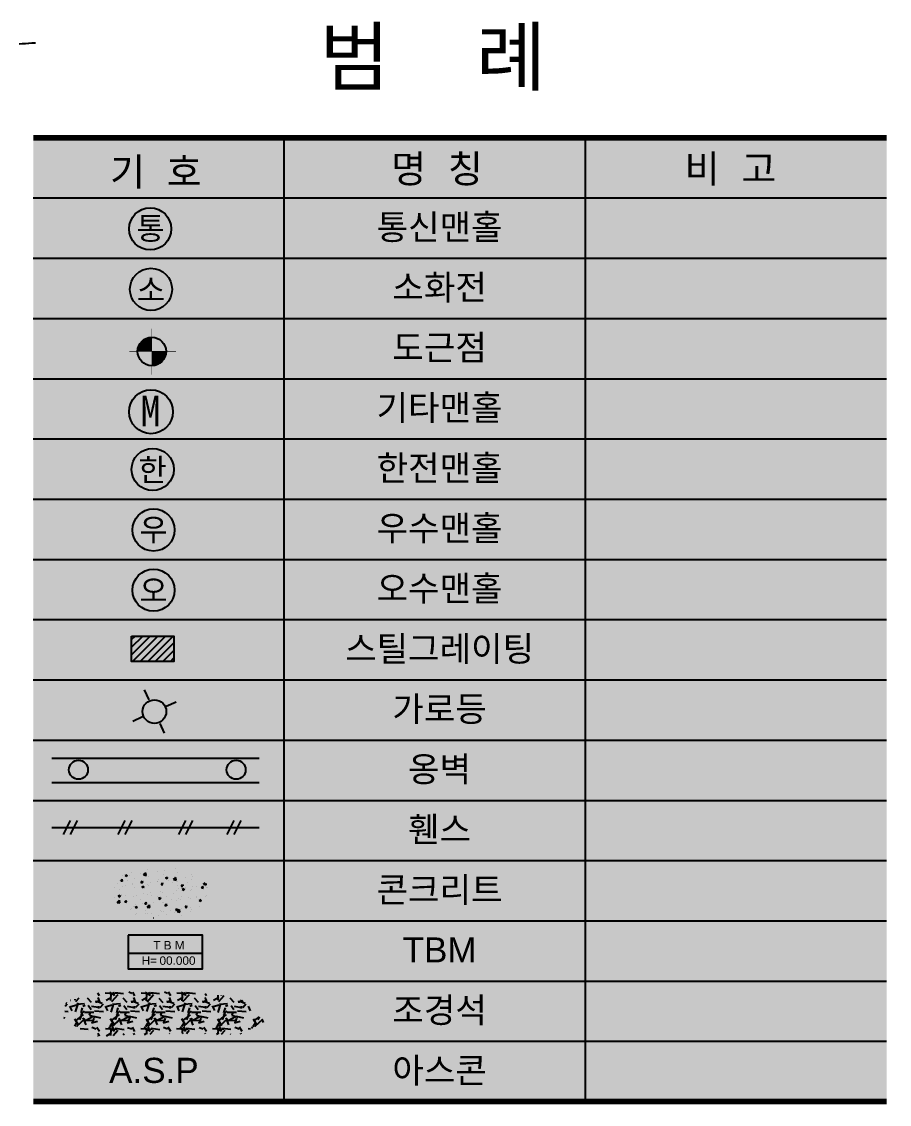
# Model space of a CAD drawing. Header units: millimetres. Extents: x 215151 to 215617, y 463010 to 463219.
# Drawn here: x 215332.42 to 215370.88, y 463014.09 to 463062.07 of the extents above; entities that cross this region are included whole.
import ezdxf
from ezdxf.enums import TextEntityAlignment as Align

# ---------------------------------------------------------------- set-up
doc = ezdxf.new("R2010")
doc.units = ezdxf.units.MM
doc.header["$MEASUREMENT"] = 0
for name, color, linetype in [('1M(48)', 48, 'Continuous'), ("CON'C(31)", 31, 'Continuous'), ("CON'C해치(해치)", 8, 'Continuous'), ('FORM', 7, 'Continuous'), ('TBM(1)', 1, 'Continuous'), ('TEXT', 7, 'Continuous'), ('가로등(32)', 32, 'Continuous'), ('기타맨홀(25)', 25, 'Continuous'), ('도근점(1)', 1, 'Continuous'), ('도시가스맨홀(50)', 50, 'Continuous'), ('빗물받이(5)', 5, 'Continuous'), ('소환전(24)', 24, 'Continuous'), ('오수(34)', 34, 'Continuous'), ('옹벽(4)', 4, 'Continuous'), ('우수맨홀(42)', 42, 'Continuous'), ('조경석해치(8)', 8, 'Continuous'), ('콘크리트수로(5)', 5, 'Continuous'), ('통신맨홀(4)', 4, 'Continuous'), ('한전맨홀(1)', 1, 'Continuous'), ('휀스(70)', 70, 'Continuous')]:
    doc.layers.add(name, color=color, linetype=linetype)
doc.styles.add('Arial_4', font='arial.ttf')
doc.styles.add('돋음체', font='')
doc.styles.get('돋음체').set_extended_font_data('DotumChe')

# ---------------------------------------------------------------- blocks, each defined once
blk = doc.blocks.new('W1')
at = {"layer": '빗물받이(5)'}
h = blk.add_hatch(dxfattribs=at)
h.set_pattern_fill('ANSI31', color=256, scale=0.02, style=0)
h.set_pattern_definition([(45, (-178.0839264948264, -134.6139738861135), (-0.04490128060534576, 0.04490128060534577), [])])
h.paths.add_polyline_path([(0.2596973748859455, 0.1493330138264355), (-0.2403026251140545, 0.1493330138264355), (-0.2403026251140545, -0.1506669861735759), (0.2596973748859455, -0.1506669861735759)])
blk.add_lwpolyline([(-0.2403026251140545, 0.1493330138264355), (0.2596973748859455, 0.1493330138264355), (0.2596973748859455, -0.1506669861735759), (-0.2403026251140545, -0.1506669861735759), (-0.2403026251140545, 0.1493330138264355)], dxfattribs=at)
blk = doc.blocks.new('F')
at = {"layer": '가로등(32)'}
for p, q in [((-0.1910491946327966, 0.4206473645172082), (-0.3492650181578938, 0.7690030292142183)), ((0.4206473644881044, 0.1910491946036927), (0.7690030292724259, 0.34926501812879)), ((-0.4206473644590005, -0.1910491946619004), (-0.7690030292433221, -0.3492650181869976)), ((0.1910491946327966, -0.4206473645172082), (0.3492650181578938, -0.7690030292142183))]:
    blk.add_line(p, q, dxfattribs=at)
blk.add_circle((-2.91038304567337e-11, 0), 0.42, dxfattribs=at)
blk = doc.blocks.new('t-')
at = {"layer": '통신맨홀(4)'}
blk.add_circle((0, 0), 0.75, dxfattribs=at)
at = {"layer": '통신맨홀(4)', "style": '돋음체'}
blk.add_text('통', height=0.8, dxfattribs=at).set_placement((0.01259198439947795, 0.01257692741899064), align=Align.MIDDLE)
blk = doc.blocks.new('so')
at = {"layer": '소환전(24)'}
blk.add_circle((0, 0), 0.75, dxfattribs=at)
at = {"layer": '소환전(24)', "style": '돋음체'}
blk.add_text('소', height=0.8, dxfattribs=at).set_placement((5.684341886080801e-14, -0.001626029443798416), align=Align.MIDDLE)
blk = doc.blocks.new('A$C483728D8')
at = {"layer": '도근점(1)', "color": 1, "const_width": 0.02}
for points in [[(0.8033212633163203, 2.1705636754632e-07), (0.8032855117926374, 1.634655759087764)], [(1.659455218235962, 0.8223002207814716), (2.157466951757669e-07, 0.8222639268497005)]]:
    blk.add_lwpolyline(points, dxfattribs=at)
at = {"layer": '도근점(1)', "color": 1, "const_width": 0.5059929405503789}
for points in [[(0.8032977459370159, 1.075277966097929, 0.414213562373095), (0.5503068089892622, 0.8222759626223706, 1)], [(0.803308812493924, 0.5692850257037207, 0.4142135623730945), (1.056299749441678, 0.8222870291792788, 1)]]:
    blk.add_lwpolyline(points, format="xyb", dxfattribs=at)
at = {"layer": '도근점(1)', "color": 1}
blk.add_circle((0.80330327921547, 0.8222814959008247), 0.5059929405503788, dxfattribs=at)
blk = doc.blocks.new('m')
at = {"layer": '기타맨홀(25)'}
blk.add_circle((0, 0), 0.78, dxfattribs=at)
at = {"layer": '기타맨홀(25)', "linetype": 'Continuous', "style": '돋음체'}
blk.add_text('M', height=1.1, dxfattribs=at).set_placement((-0.3747503723487284, -0.5235381984465732))
blk = doc.blocks.new('e-')
at = {"layer": '한전맨홀(1)'}
blk.add_circle((0, 0), 0.75, dxfattribs=at)
at = {"layer": '한전맨홀(1)', "style": '돋음체'}
blk.add_text('한', height=0.8, rotation=0.4265508012966134, dxfattribs=at).set_placement((0, 0), align=Align.MIDDLE)
blk = doc.blocks.new('o')
at = {"layer": '오수(34)'}
blk.add_circle((0, 0), 0.75, dxfattribs=at)
at = {"layer": '오수(34)', "style": '돋음체'}
blk.add_text('오', height=0.8, dxfattribs=at).set_placement((0, 0), align=Align.MIDDLE)
blk = doc.blocks.new('conc')
at = {"layer": "CON'C(31)"}
for p, q in [((-0.4626995843971144, 0.8188643622788732), (-0.4626995843971144, 0.8188643622788732)), ((0.1474071378397639, 0.7979866189152744), (0.1474071378397639, 0.7979866189152744)), ((0.5261390748846679, 0.847847624343558), (0.5261390748846679, 0.847847624343558)), ((-1.448120210245406, 0.4563822132886344), (-1.448120210245406, 0.4563822132886344)), ((-1.420119372858608, 0.4267371132573317), (-1.371910302132164, 0.484190446491084)), ((-1.420117382737317, 0.4267373444808982), (-1.360345700851894, 0.4215079999157751)), ((-1.356474544097637, 0.4198878500910723), (-1.36803710594836, 0.4825705349785494)), ((-1.363554830893918, 0.5990647019716562), (-1.363554830893918, 0.5990647019716562)), ((-1.265614381255091, 0.6156002984753286), (-1.195595849267875, 0.6424778946911829)), ((-1.265612942264397, 0.615598884362953), (-1.215870687911092, 0.5820473101548487)), ((-1.211985037394015, 0.5804421851044026), (-1.191708713197386, 0.6408713378232278)), ((-1.197395557403979, 0.4517693617126497), (-1.197395557403979, 0.4517693617126497)), ((-1.113215003397045, 0.6320225655072136), (-1.113215003397045, 0.6320225655072136)), ((-1.045885753740095, 0.7187593799462775), (-1.045885753740095, 0.7187593799462775)), ((-0.9346834776197284, 0.526792806175763), (-0.9346834776197284, 0.526792806175763)), ((-0.7344830663521407, 0.6818835709354971), (-0.7344830663521407, 0.6818835709354971)), ((-0.7028591902578682, 0.363984978274857), (-0.6546501195314249, 0.4214383115086093)), ((-0.6635731212315932, 0.429214489979131), (-0.6635731212315932, 0.429214489979131)), ((-0.6392144161841316, 0.3571351518694428), (-0.6507769780348553, 0.4198178367569199)), ((-0.6086307505102013, 0.6351312902870632), (-0.5196939964532703, 0.6213380391182)), ((-0.6086304263674265, 0.6351309322017187), (-0.5307419309363013, 0.7163074822601629)), ((-0.5157562851250077, 0.6193702676064277), (-0.526804469591525, 0.7143400775012196)), ((-0.4295769550676596, 0.5908114040585133), (-0.4295769550676596, 0.5908114040585133)), ((-0.1297506850578429, 0.4066596182447029), (-0.1297506850578429, 0.4066596182447029)), ((-0.1156623996030248, 0.4035749070317252), (-0.1156623996030248, 0.4035749070317252)), ((-0.1029326896571092, 0.765028755379717), (-0.1029326896571092, 0.765028755379717)), ((-0.08078992392938744, 0.4689086347343618), (-0.08078992392938744, 0.4689086347343618)), ((0.08980992761007656, 0.6657877076622754), (0.08980992761007656, 0.6657877076622754)), ((0.1715150547104258, 0.535512562401891), (0.241533586697642, 0.5623901586177453)), ((0.1715164941374496, 0.5355111484122972), (0.2212587484907544, 0.5019595742041929)), ((0.2251443224120067, 0.5003533250410328), (0.2454206466086362, 0.560782477759858)), ((0.2630695374418792, 0.4534359124600087), (0.2630695374418792, 0.4534359124600087)), ((0.4586102981736531, 0.4696122762616142), (0.5475470522305841, 0.455819025092751)), ((0.4586106222584476, 0.469611917871589), (0.5364991176895728, 0.5507884679300332)), ((0.5023962454126831, 0.569013617066048), (0.5023962454126831, 0.569013617066048)), ((0.5514846146074888, 0.4538505866457854), (0.5404364301409714, 0.5488203965405773)), ((0.5910868049184046, 0.403304446718721), (0.5910868049184046, 0.403304446718721)), ((0.6032466602362092, 0.7361983005494039), (0.6032466602362092, 0.7361983005494039)), ((0.8946199141369107, 0.5365810969042286), (0.8946199141369107, 0.5365810969042286)), ((1.085582414754072, 0.6691185993986437), (1.085582414754072, 0.6691185993986437)), ((1.096193327471383, 0.4673230446014713), (1.096193327471383, 0.4673230446014713)), ((1.144959741633784, 0.569538960439786), (1.144959741633784, 0.569538960439786)), ((-1.626624368336707, 0.2046529900881069), (-1.626624368336707, 0.2046529900881069)), ((-1.52037013212248, 0.3399993313596497), (-1.52037013212248, 0.3399993313596497)), ((-1.460280065562756, 0.123488359457042), (-1.460280065562756, 0.123488359457042)), ((-1.376284540839833, 0.2376108536236643), (-1.376284540839833, 0.2376108536236643)), ((-1.247162262614211, 0.268698670068261), (-1.247162262614211, 0.268698670068261)), ((-0.9975526037949294, 0.2874718590519478), (-0.9975526037949294, 0.2874718590519478)), ((-0.986547695950776, 0.317444459626131), (-0.986547695950776, 0.317444459626131)), ((-0.946843332937533, 0.19389895234508), (-0.946843332937533, 0.19389895234508)), ((-0.7028572001113389, 0.3639852097021503), (-0.6430855182259165, 0.3587558651370273)), ((-0.668707329137078, 0.2129814078107302), (-0.5986887971498618, 0.2398590040265844)), ((-0.6687058900247393, 0.2129799938638826), (-0.6189636356714345, 0.1794284196557783)), ((-0.6639760932723675, 0.3688036524017662), (-0.6639760932723675, 0.3688036524017662)), ((-0.6150783061696075, 0.1778228283310455), (-0.594801981972978, 0.2382519810498707)), ((-0.45272525977839, 0.2948895878926123), (-0.45272525977839, 0.2948895878926123)), ((-0.4417368103850094, 0.2579175502260114), (-0.4417368103850094, 0.2579175502260114)), ((-0.3787319370451314, 0.009163195149994863), (-0.3787319370451314, 0.009163195149994863)), ((-0.3660022270998979, 0.3706170434961678), (-0.3660022270998979, 0.3706170434961678)), ((-2.273736754432321e-13, 0.0590242005782784), (-2.273736754432321e-13, 0.0590242005782784)), ((0.01440099234332592, 0.3012328432923823), (0.06261006306976924, 0.3586861765261347)), ((0.01440298251463901, 0.3012330749234025), (0.07417466440006137, 0.2960037303582794)), ((0.06549021697537682, 0), (0.06549021697537682, 0)), ((0.07804571173028307, 0.2943824536459942), (0.06648314987955928, 0.3570651385334713)), ((0.07765007229318144, 0.3328938538306829), (0.07765007229318144, 0.3328938538306829)), ((0.0810971763953603, 0.2723347161581842), (0.0810971763953603, 0.2723347161581842)), ((0.4040717511140883, 0.3841047465093652), (0.4040717511140883, 0.3841047465093652)), ((0.5789269496015095, 0.07041059288803808), (0.5789269496015095, 0.07041059288803808)), ((0.6149196125672916, 0.2497798444228465), (0.6149196125672916, 0.2497798444228465)), ((0.6315503766948041, 0.1421693850224983), (0.6315503766948041, 0.1421693850224983)), ((0.7316611749440654, 0.2384807083099076), (0.7798702456705087, 0.29593404154366)), ((0.7316631651406169, 0.2384809401446546), (0.7914348470260393, 0.2332515955795316)), ((0.7684221068300303, 0.1328936717372926), (0.8384406388172465, 0.1597712679531469)), ((0.7684235463771074, 0.1328922579132268), (0.8181658007304122, 0.0993406837051225)), ((0.795305839644243, 0.2316297554252742), (0.7837432777935192, 0.2943124403127513)), ((0.8220510536359598, 0.09773396826767566), (0.8423273778325893, 0.1581631209865009)), ((0.8818902041916772, 0.1751272485580557), (0.8818902041916772, 0.1751272485580557)), ((0.9378941872864743, 0.3615498747758465), (0.9378941872864743, 0.3615498747758465)), ((1.044295087968067, 0.07245481446898339), (1.044295087968067, 0.07245481446898339)), ((1.084033472153578, 0.1344291907698789), (1.084033472153578, 0.1344291907698789)), ((1.148742048739678, 0.2272249726893278), (1.148742048739678, 0.2272249726893278)), ((1.260622141236581, 0.2249882539863393), (1.260622141236581, 0.2249882539863393)), ((1.44892135754435, 0.175728573327433), (1.497130428270793, 0.2331819065611853)), ((1.448923347766595, 0.1757288053659067), (1.508695029652017, 0.1704994608007837)), ((1.471716623458633, 0.3389950030405089), (1.471716623458633, 0.3389950030405089)), ((1.512565967557975, 0.1688770572027352), (1.501003405707252, 0.2315597420902122)), ((1.525851346857507, 0.3040932622361652), (1.614788100914438, 0.290300011067302)), ((1.525851670884549, 0.3040929035432782), (1.586820175451294, 0.3676351871063162)), ((1.603420354831997, 0.209405494373641), (1.603420354831997, 0.209405494373641)), ((1.61872551434044, 0.2883309056833241), (1.613126767355425, 0.3364575402838454)), ((1.627481257309455, 0.1725597968015791), (1.627481257309455, 0.1725597968015791)), ((1.682564484911836, 0.2046701009539902), (1.682564484911836, 0.2046701009539902)), ((-1.63935407828194, -0.156800858258066), (-1.63935407828194, -0.156800858258066)), ((-1.543292695644141, -0.3389873106389132), (-1.45435594158721, -0.3527805618077764)), ((-1.543292371541838, -0.33898766850416), (-1.465403876110713, -0.2578111184457157)), ((-1.508929712984582, -0.1095497467804307), (-1.438911180997366, -0.08267215056457644)), ((-1.508928274185791, -0.1095511606836226), (-1.459186019832487, -0.1431027348917269)), ((-1.472439920880561, -0.209405494373641), (-1.472439920880561, -0.209405494373641)), ((-1.450418990673597, -0.3547476032936174), (-1.461467175140115, -0.2597777933988255)), ((-1.455300934751222, -0.1447076683780324), (-1.435024610554592, -0.08427851565920719)), ((-1.396347240561226, -0.05653949141560588), (-1.396347240561226, -0.05653949141560588)), ((-1.28844958940158, -0.3279651148604898), (-1.28844958940158, -0.3279651148604898)), ((-1.281368038975643, -0.3254550205319902), (-1.233158968249199, -0.2680016872982378)), ((-1.281366049124244, -0.3254547892192932), (-1.221594367238822, -0.3306841337844162)), ((-1.260622141237036, -0.1069398528297825), (-1.260622141237036, -0.1069398528297825)), ((-1.217723797897634, -0.3323043901918936), (-1.229286359748357, -0.2696217053044165)), ((-0.9590031882548828, -0.1389949014874219), (-0.9590031882548828, -0.1389949014874219)), ((-0.8625248043883857, -0.07909436315094354), (-0.8625248043883857, -0.07909436315094354)), ((-0.7052634200588273, -0.2278601325288037), (-0.7052634200588273, -0.2278601325288037)), ((-0.6290717645420045, -0.02379466838556255), (-0.6290717645420045, -0.02379466838556255)), ((-0.5641078563744486, -0.3882071555144648), (-0.5158987856480053, -0.3307538222807125)), ((-0.5004636699841285, -0.3950570884135232), (-0.5120262318348523, -0.3323744035260461)), ((-0.4538966657019046, -0.07497630360558105), (-0.4538966657019046, -0.07497630360558105)), ((-0.3287023682166819, -0.1016492348844622), (-0.3287023682166819, -0.1016492348844622)), ((-0.2630695374421066, -0.3353875113043614), (-0.2630695374421066, -0.3353875113043614)), ((-0.1220772507169841, -0.1277551501952985), (-0.1220772507169841, -0.1277551501952985)), ((-0.07180027701747349, -0.1896374828538683), (-0.001781745030257298, -0.162759886638014)), ((-0.07179883778508156, -0.1896388966351878), (-0.02205658343177674, -0.2231904708432921)), ((-0.01817157494519961, -0.2247965284414022), (0.002104749251429894, -0.164367375722577)), ((0.05333036165848171, -0.3328938538306829), (0.05333036165848171, -0.3328938538306829)), ((0.1175378837463086, -0.3473219676707231), (0.1175378837463086, -0.3473219676707231)), ((0.2051200679557041, -0.1242041066179809), (0.2051200679557041, -0.1242041066179809)), ((0.3684808392529249, -0.2522423268601415), (0.3684808392529249, -0.2522423268601415)), ((0.461108918625996, -0.0276501678627028), (0.461108918625996, -0.0276501678627028)), ((0.5667670942837049, -0.2624832609435543), (0.5667670942837049, -0.2624832609435543)), ((0.618820666749798, -0.2192844633245841), (0.618820666749798, -0.2192844633245841)), ((0.7007240530892886, -0.2472169853381274), (0.7007240530892886, -0.2472169853381274)), ((0.7389425041294544, -0.146758978352409), (0.7389425041294544, -0.146758978352409)), ((0.997552603794702, -0.1694234578963005), (0.997552603794702, -0.1694234578963005)), ((1.071873616836911, -0.198464663062623), (1.071873616836911, -0.198464663062623)), ((1.272764940301386, -0.1693138500877467), (1.272764940301386, -0.1693138500877467)), ((1.283910222431359, -0.1471120030064412), (1.283910222431359, -0.1471120030064412)), ((1.365329158947361, -0.2697252189282153), (1.435347690934577, -0.242847622712361)), ((1.365330598616765, -0.2697266325858436), (1.41507285297007, -0.3032782067939479)), ((1.418957784860368, -0.304885388504772), (1.439234109056997, -0.2444562357859468)), ((1.591260499514419, -0.123488359457042), (1.591260499514419, -0.123488359457042)), ((1.629102980489733, -0.08627827345208061), (1.629102980489733, -0.08627827345208061)), ((-1.057259530319016, -0.5900897143183101), (-1.057259530319016, -0.5900897143183101)), ((-1.048834454938287, -0.5475319323359145), (-1.048834454938287, -0.5475319323359145)), ((-0.971163043571778, -0.4718887553190143), (-0.971163043571778, -0.4718887553190143)), ((-0.9120226608649773, -0.5121686374450292), (-0.8420041288777611, -0.4852910412291749)), ((-0.9120212219461337, -0.512170051182693), (-0.8622789675928288, -0.5457216253907973)), ((-0.8921413019838837, -0.4182063802682023), (-0.8921413019838837, -0.4182063802682023)), ((-0.8583942035268137, -0.5473270251513895), (-0.8381178793301842, -0.4868978724325643)), ((-0.8464116688658123, -0.7244146164048288), (-0.8464116688658123, -0.7244146164048288)), ((-0.6418014744870106, -0.3852485167326449), (-0.6418014744870106, -0.3852485167326449)), ((-0.5641058664982666, -0.388206923998041), (-0.5043341846128442, -0.393436268563164)), ((-0.5261390748846679, -0.7297992231870012), (-0.5261390748846679, -0.7297992231870012)), ((-0.5234370941448105, -0.6126445860545573), (-0.5234370941448105, -0.6126445860545573)), ((-0.4782163763366043, -0.7407640112669469), (-0.4782163763366043, -0.7407640112669469)), ((-0.4760516469602862, -0.5045063246643622), (-0.3871148929033552, -0.5182995758332254)), ((-0.4760513229159642, -0.5045066828342897), (-0.398162827484839, -0.4233301327758454)), ((-0.4660565210197092, -0.407870157436264), (-0.4660565210197092, -0.407870157436264)), ((-0.4656482855955346, -0.4474269500042283), (-0.4656482855955346, -0.4474269500042283)), ((-0.3831780909408735, -0.5202672842560787), (-0.3942262754073909, -0.4252974743612867)), ((-0.3125892326916073, -0.746969488141076), (-0.3125892326916073, -0.746969488141076)), ((0.01038534202803021, -0.635199457789895), (0.01038534202803021, -0.635199457789895)), ((0.04117050634067709, -0.6657877076622754), (0.04117050634067709, -0.6657877076622754)), ((0.1054113018103635, -0.6466540387427813), (0.1054113018103635, -0.6466540387427813)), ((0.1531523262262908, -0.4509592904969395), (0.2013613969527341, -0.3935059572631872)), ((0.1531543161277114, -0.4509590587767889), (0.2129259980131337, -0.4561884033419119)), ((0.2167964579302861, -0.4578097866369717), (0.2052338960795623, -0.3951271017494946)), ((0.2212332034812334, -0.7695243598764137), (0.2212332034812334, -0.7695243598764137)), ((0.3557511293072366, -0.6136961752072239), (0.3557511293072366, -0.6136961752072239)), ((0.4994475442140356, -0.6972776952152344), (0.4994475442140356, -0.6972776952152344)), ((0.5251067750998573, -0.5922563735193762), (0.5951253070870735, -0.5653787773035219)), ((0.5251082144545762, -0.5922577871342583), (0.574850468807881, -0.6258093613423625)), ((0.5442077781997341, -0.6577543295234136), (0.5442077781997341, -0.6577543295234136)), ((0.5546072389670371, -0.5953771147760563), (0.5546072389670371, -0.5953771147760563)), ((0.5787351562787535, -0.6274158852147593), (0.599011480475383, -0.5669867324959341)), ((0.5911894017235682, -0.6700253386898112), (0.6801261557804992, -0.6838185898586744)), ((0.5911897257101373, -0.6700256971626004), (0.6690782211412625, -0.5888491471041561)), ((0.684062808791623, -0.685786965216721), (0.6730146243251056, -0.590817155321929)), ((0.7344830663521407, -0.5638351697789403), (0.7344830663521407, -0.5638351697789403)), ((0.8704125088265755, -0.5137114254794142), (0.9186215795530188, -0.4562580922456618)), ((0.8704144987536893, -0.5137111935555367), (0.9301861806391116, -0.5189405381206598)), ((0.934056585844246, -0.5205624848576917), (0.9224940239935222, -0.4578797999702147)), ((1.059713761519333, -0.5313585168933059), (1.059713761519333, -0.5313585168933059)), ((1.07803021437212, -0.6803092012569323), (1.07803021437212, -0.6803092012569323)), ((1.082633713557016, -0.5971727128826387), (1.082633713557016, -0.5971727128826387)), ((1.366033443047172, -0.4806899853347204), (1.366033443047172, -0.4806899853347204)), ((-0.904871011929572, -0.7796602286152847), (-0.904871011929572, -0.7796602286152847)), ((-0.2586976840523221, -0.8931307158891286), (-0.2450970767604304, -0.8879099318946828)), ((-0.2427446334540946, -0.8940874471300049), (-0.2412111481057764, -0.889517229205012)), ((-0.08373862512780761, -0.7973826775487396), (-0.08373862512780761, -0.7973826775487396)), ((0.7550556396529373, -0.7920792316099323), (0.7550556396529373, -0.7920792316099323))]:
    blk.add_line(p, q, dxfattribs=at)
blk = doc.blocks.new('I1')
at = {"layer": '옹벽(4)'}
blk.add_hatch(color=256, dxfattribs=at).paths.add_polyline_path([(-0.08439390777493827, -0.0001191611518152058, 1), (0.08487070692353882, -0.0001191611518152058, 1)])
blk.add_circle((0.0002383995743002743, -0.0001191611518152058), 0.08463230734923854, dxfattribs=at)
blk = doc.blocks.new('P')
at = {"layer": '휀스(70)', "linetype": 'Continuous'}
for points in [[(-0.25, -0.25), (0, 0.25)], [(0, -0.25), (0.25, 0.25)]]:
    blk.add_lwpolyline(points, dxfattribs=at)
blk = doc.blocks.new('w')
at = {"layer": '우수맨홀(42)'}
blk.add_circle((0, 0), 0.75, dxfattribs=at)
at = {"layer": '우수맨홀(42)', "style": '돋음체'}
blk.add_text('우', height=0.8, dxfattribs=at).set_placement((0, 0), align=Align.MIDDLE)
blk = doc.blocks.new('A$Cb9556721')
at = {"layer": '조경석해치(8)'}
h = blk.add_hatch(dxfattribs=at)
h.set_pattern_fill('GRAVEL', color=256, scale=0.03, style=0)
h.set_pattern_definition([(228.0128, (-183.9610202625918, -75.54349618818378), (-6.096005179768803, -6.858008426853771), [0.1025163, -10.14915]), (184.9697, (-184.0296002626128, -75.61969618819421), (9.144014791853737, 0.7619946226162372), [0.1759215, -17.4162]), (132.5104, (-184.2048602626019, -75.63493618817301), (7.619994455499509, -8.382008187738121), [0.1240445999999999, -12.28040999999999]), (267.2737, (-184.502040262596, -75.82543618814088), (0.7619966912484518, 15.23999509600992), [0.1602014999999999, -15.85991999999999]), (292.8337, (-184.5096602626145, -75.98545618815115), (-3.810010816650571, 9.14400519901533), [0.1570902, -15.55194]), (357.2737, (-184.448700262612, -76.13023618818261), (-15.23999509600993, 0.7619966912484523), [0.1602014999999999, -15.85992]), (37.6942, (-184.2886802626017, -76.13785618817201), (-9.90600625837198, -7.619993207095464), [0.2118581999999999, -20.97393]), (72.2553, (-184.121040262602, -76.00831618817756), (5.334010669640159, 16.76400486181091), [0.2000159999999999, -19.80158999999999]), (121.4296, (-184.0600802625995, -75.81781618815148), (-6.096001570579346, 9.905988347991803), [0.1607438999999996, -15.91364999999997]), (175.2364, (-184.1439002625993, -75.68065618816763), (8.381993415916337, -0.7619928488163464), [0.1835138999999996, -8.99216999999998]), (222.3974, (-184.3267802626069, -75.66541618818883), (-9.144000275171912, -8.381989095191088), [0.2373234, -23.49504]), (138.8141, (-183.7476602625975, -75.8330561881885), (-5.333996602267421, 4.571992967137199), [0.08100149999999999, -8.019179999999999]), (171.4692, (-183.8086202626, -75.77971618814627), (9.90598487867742, -1.524003840013709), [0.1541045999999996, -15.25637999999998]), (225, (-183.9610202625918, -75.75685618817806), (-1.06581410364015e-16, -0.761999480610059), [0.1077627, -0.9698669999999999]), (203.1985999999999, (-184.0143602626049, -75.66541618818883), (3.81001284767725, 1.524006682291879), [0.05803229999999999, -5.745179999999999]), (291.8014, (-184.067700262618, -75.68827618815703), (-0.7620005345683528, 2.286001472619558), [0.08206979999999996, -4.021439999999998]), (30.9638, (-184.0372202626022, -75.76447618816746), (2.285997586442468, 1.524001187598165), [0.1332959999999999, -4.309889999999995]), (161.5651, (-183.9229202626157, -75.69589618814643), (1.524000695454294, -0.7619988667395228), [0.09638610000000002, -2.31327]), (16.38950000000001, (-184.5096602626145, -75.68827618815703), (7.620004204190806, 2.285995244990341), [0.1350264, -13.36764]), (70.3462, (-184.38012026262, -75.65017618815182), (-3.047991506602953, -8.381988146563497), [0.1132797, -11.21466]), (293.1986, (-183.9229202626157, -75.54349618818378), (-1.52400668229188, 3.810012847677249), [0.116064, -5.687159999999998]), (343.6105, (-183.8772002625919, -75.65017618815182), (-7.620004204190806, 2.285995244990342), [0.1350263999999997, -13.36763999999998]), (339.444, (-184.5096602626145, -76.16071618819842), (-3.810004729276773, 1.523998150815041), [0.1302105, -6.380310000000001]), (294.7751, (-184.3877402626094, -76.20643618819304), (-3.809991121088052, 8.381996107846998), [0.1091015999999998, -10.80107999999997]), (66.80140000000002, (-183.9153002625972, -76.30549618817167), (1.52400668229188, 3.810012847677248), [0.116064, -5.687159999999998]), (17.35400000000001, (-183.8695802626025, -76.19881618814543), (-9.906000534557988, -3.047995402681689), [0.1277349, -12.64572]), (69.444, (-184.2886802626017, -76.30549618817167), (-1.523998150815043, -3.810004729276771), [0.06510539999999998, -6.445439999999999]), (101.3098999999999, (-183.9610202625918, -76.30549618817167), (-0.7619962388662045, 3.047990238270785), [0.03885449999999992, -3.846599999999994]), (165.9638, (-183.9686402626103, -76.26739618816646), (2.286001606409152, -0.7619986812370921), [0.1570902, -2.984715]), (186.0090000000001, (-184.121040262602, -76.22929618816124), (7.619988763328385, 0.7619982205643573), [0.1455801, -14.41242]), (303.6901, (-184.0372202626022, -75.8330561881885), (-0.7620002613921698, 1.523998529769551), [0.1098972, -2.637533999999999]), (353.1572, (-183.9762602625997, -75.92449618817773), (12.95400535699303, -1.524006825496451), [0.1918671, -18.9948]), (60.94540000000001, (-183.7857602626027, -75.94735618814593), (-3.047992909748727, -5.333987283250236), [0.07845239999999981, -7.766819999999987]), (90, (-183.7476602625975, -75.87877618818311), (-0.762, 0.7619999999999997), [0.04571999999999998, -0.7162799999999997]), (120.2564, (-184.1362802626099, -76.20643618819304), (3.047993540050833, -5.333997309743268), [0.1058601, -10.48017]), (48.01279999999998, (-184.189620262594, -76.1149961881456), (6.096005179768802, 6.858008426853772), [0.2050328999999999, -10.04664]), (0, (-184.0524602626101, -75.96259618818294), (0.762, 0.7619999999999997), [0.19812, -0.5638799999999999]), (325.3048, (-183.8543402625946, -75.96259618818294), (-7.619986797286106, 5.334000507145427), [0.120483, -11.92779]), (254.0546, (-183.755280262616, -76.03117618814576), (-0.7620019439104423, -3.048007260961087), [0.1109487, -5.436509999999998]), (207.646, (-183.7857602626027, -76.13785618817201), (-14.47799491470682, -7.620004792417014), [0.1806435, -17.88375]), (175.4261, (-183.945780262613, -76.22167618817184), (-9.906002281424254, 0.7619963133658383), [0.1911086999999996, -18.91973999999996]), (175.4261, (-183.945780262613, -76.22167618817184), (-9.906002281424254, 0.7619963133658383), [0.1911086999999996, -18.91973999999996])])
h.paths.add_polyline_path([(1.438169445522362, 2.331239120801911), (0.6956247519992758, 2.137725125066936), (0.6471977187611628, 1.718444548430853), (1.373600264720153, 1.395921121235006), (3.068539341795258, 1.460425988479983), (4.408348219643813, 1.428173706401139), (4.941043223167071, 1.702318407362327), (4.376063333969796, 2.234482274448965), (3.262246293685166, 2.331239120801911)])
at = {"layer": 'FORM', "color": 1}
for p, q in [((5.35766091759433, 5.820766091346741e-11), (5.35766091759433, 20.57341792347142)), ((11.78685401869006, 5.820766091346741e-11), (11.78685401869006, 20.57341792347142)), ((0, 19.2875793032581), (18.2160471198149, 19.2875793032581)), ((0, 18.00174068304477), (18.2160471198149, 18.00174068304477)), ((0, 16.71590206283145), (18.2160471198149, 16.71590206283145)), ((0, 15.43006344255991), (18.2160471198149, 15.43006344255991)), ((0, 14.14422482240479), (18.2160471198149, 14.14422482240479)), ((0, 12.85838620213326), (18.2160471198149, 12.85838620213326)), ((0, 11.57254758191993), (18.2160471198149, 11.57254758191993)), ((0, 10.28670896170661), (18.2160471198149, 10.28670896170661)), ((0, 9.000870341493282), (18.2160471198149, 9.000870341493282)), ((0, 7.715031721279956), (18.2160471198149, 7.715031721279956)), ((0, 6.42919310106663), (18.2160471198149, 6.42919310106663)), ((0, 5.143354480795097), (18.2160471198149, 5.143354480795097)), ((0, 3.857515860639978), (18.2160471198149, 3.857515860639978)), ((0, 2.571677240426652), (18.2160471198149, 2.571677240426652)), ((0, 1.285838620213326), (18.2160471198149, 1.285838620213326))]:
    blk.add_line(p, q, dxfattribs=at)
at = {"layer": 'FORM', "color": 1, "const_width": 0.12}
for points in [[(18.2160471198149, 20.57341792347142), (0, 20.57341792347142)], [(0, 0), (18.21604711984401, 0)]]:
    blk.add_lwpolyline(points, dxfattribs=at)
at = {"layer": 'TBM(1)'}
blk.add_lwpolyline([(2.026268297369825, 3.550683233886957), (2.026268297369825, 2.832032343023457), (3.611183164932299, 2.832032343023457), (3.611183164932299, 3.550683233886957)], close=True, dxfattribs=at)
blk.add_lwpolyline([(2.026268297369825, 3.169653569173533), (3.611183164932299, 3.169653569173533)], dxfattribs=at)
at = {"layer": '옹벽(4)'}
for points in [[(0.3973735658510122, 7.331513245298993), (4.82060310151428, 7.331513245298993)], [(0.3973735658510122, 6.809305933886208), (4.82060310151428, 6.809305933886208)]]:
    blk.add_lwpolyline(points, dxfattribs=at)
at = {"layer": '휀스(70)'}
blk.add_lwpolyline([(0.3973735658510122, 5.848445887037087), (4.82060310151428, 5.848445887037087)], dxfattribs=at)
at = {"layer": "CON'C해치(해치)", "xscale": 0.6, "yscale": 0.6, "zscale": 0.6}
blk.add_blockref('conc', (2.719683517469093, 4.45506385480985), dxfattribs=at)
at = {"layer": '가로등(32)', "xscale": 0.6, "yscale": 0.6, "zscale": 0.6}
blk.add_blockref('F', (2.586341571557568, 8.324007885763422), dxfattribs=at)
at = {"layer": '도근점(1)', "xscale": 0.6, "yscale": 0.6, "zscale": 0.6}
blk.add_blockref('A$C483728D8', (2.048933055542875, 15.5180463771685), dxfattribs=at)
at = {"layer": '도시가스맨홀(50)', "xscale": 0.6, "yscale": 0.6, "zscale": 0.6}
for name, p in [('t-', (2.495350244018482, 18.62742390530184)), ('so', (2.512911069497932, 17.33648410381284)), ('m', (2.512825570331188, 14.7236653160071)), ('e-', (2.549072428490035, 13.49272003100486)), ('w', (2.567144653789001, 12.20129093382275)), ('o', (2.567144653789001, 10.91603916231543))]:
    blk.add_blockref(name, p, dxfattribs=at)
at = {"layer": '옹벽(4)', "xscale": 2.4, "yscale": 2.4, "zscale": 2.4}
for p in [(0.9637678270228207, 7.082248518185224), (4.330136107222643, 7.082248518185224)]:
    blk.add_blockref('I1', p, dxfattribs=at)
at = {"layer": '콘크리트수로(5)', "xscale": 1.8, "yscale": 1.8, "zscale": 1.8}
blk.add_blockref('W1', (2.532172138337046, 9.66736761201173), dxfattribs=at)
at = {"layer": '휀스(70)', "xscale": 0.6, "yscale": 0.6, "zscale": 0.6}
for p in [(0.7949857116036583, 5.848445887037087), (1.962969359767158, 5.848445887037087), (3.256438215059461, 5.848445887037087), (4.289283493533731, 5.848445887037087)]:
    blk.add_blockref('P', p, dxfattribs=at)
at = {"layer": 'TBM(1)', "color": 8, "style": 'Arial_4'}
for s, p in [('T B M', (2.561481502430979, 3.246257317252457)), ('H=', (2.313725667743711, 2.919630896882154)), ('00.000', (2.694516897114227, 2.918567825166974))]:
    blk.add_text(s, height=0.18, dxfattribs=at).set_placement(p)
at = {"layer": 'TEXT', "color": 1, "linetype": 'Continuous', "style": 'Arial_4'}
for s, height, p in [('범    례', 1.1905913150208, (8.528511647018604, 21.70816857676255)), ('기  호', 0.5952956575103999, (2.61765607225243, 19.54894971632166)), ('명  칭', 0.5952956575103999, (8.618956140853697, 19.61384553357493)), ('비  고', 0.5952956575103999, (14.88386683762656, 19.61384553357493)), ('통신맨홀', 0.5357660917593599, (8.674261646869127, 18.39903945621336)), ('소화전', 0.5357660917593599, (8.674261646869127, 17.11320083600003)), ('도근점', 0.5357660917593599, (8.674261646869127, 15.82736221578671)), ('기타맨홀', 0.5357660917593599, (8.674261646869127, 14.54152359557338)), ('한전맨홀', 0.5357660917593599, (8.674261646869127, 13.25568497530185)), ('우수맨홀', 0.5357660917593599, (8.674261646869127, 11.96984635514673)), ('오수맨홀', 0.5357660917593599, (8.674261646869127, 10.68400773487519)), ('스틸그레이팅', 0.5357660917593599, (8.67426164689823, 9.398169114720076)), ('가로등', 0.5357660917593599, (8.67426164689823, 8.112330494448543)), ('옹벽', 0.5357660917593599, (8.67426164689823, 6.826491874235217)), ('휀스', 0.5357660917593599, (8.67426164689823, 5.54065325402189)), ('콘크리트', 0.5357660917593599, (8.67426164689823, 4.254814633808564)), ('TBM', 0.5357660917593599, (8.67426164689823, 2.968976013537031)), ('조경석', 0.5357660917593599, (8.67426164689823, 1.683137393381912)), ('A.S.P', 0.5357660917593599, (2.575017272058176, 0.3972987731685862)), ('아스콘', 0.5357660917593599, (8.67426164689823, 0.3972987731685862))]:
    blk.add_text(s, height=height, dxfattribs=at).set_placement(p, align=Align.CENTER)
blk = doc.blocks.new('A$Ced24d393')
at = {"layer": 'TEXT'}
h = blk.add_hatch(color=253, dxfattribs=at)
h.dxf.hatch_style = 1
h.paths.add_polyline_path([(18.2160471198149, 20.57341792347142), (0, 20.57341792347142), (0, 19.2875793032581), (18.2160471198149, 19.2875793032581)])
h = blk.add_hatch(color=255, dxfattribs=at)
h.dxf.hatch_style = 1
h.paths.add_polyline_path([(18.2160471198149, 19.2875793032581), (0, 19.2875793032581), (0, 0), (18.21604711984401, 0)])
at = {"layer": 'FORM', "color": 1}
blk.add_line((0, 19.2875793032581), (18.2160471198149, 19.2875793032581), dxfattribs=at)
at = {"layer": 'TEXT'}
blk.add_blockref('A$Cb9556721', (0, 0), dxfattribs=at)

msp = doc.modelspace()

# ---------------------------------------------------------------- linework, layer by layer
at = {"layer": '1M(48)', "elevation": 91}
msp.add_lwpolyline([(215332.3086079222, 463061.0894552759), (215332.4526422544, 463061.0990366703), (215332.4526422544, 463061.0990366703), (215332.5966739253, 463061.1086575902), (215332.5966739253, 463061.1086575902), (215332.7407035868, 463061.1183081632), (215332.7407035868, 463061.1183081632), (215332.8847320729, 463061.1279785209), (215332.8847320729, 463061.1279785209), (215333.0287606647, 463061.1376588189)], dxfattribs=at)

# ---------------------------------------------------------------- block references
at = {"layer": 'TEXT', "xscale": 2.07601388600025, "yscale": 2.07601388600025, "zscale": 2.07601388600025}
msp.add_blockref('A$Ced24d393', (215332.9359602433, 463014.2151995848), dxfattribs=at)

doc.saveas('drawing.dxf')
